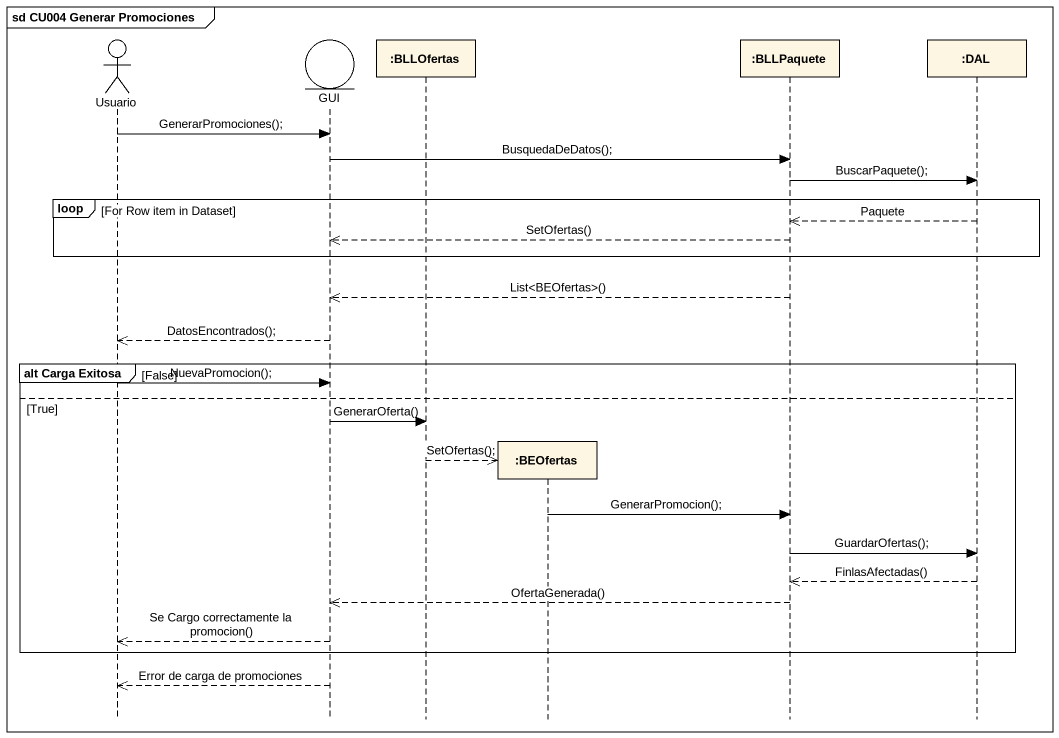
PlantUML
@startuml
mainframe sd CU004 Generar Promociones
hide footbox
actor Usuario
entity GUI
participant ":BLLOfertas" as BLLOfertas
participant ":BEOfertas" as BEOfertas
participant ":BLLPaquete" as BLLPaquete
participant ":DAL" as DAL

Usuario -> GUI : GenerarPromociones();
GUI -> BLLPaquete : BusquedaDeDatos();
BLLPaquete -> DAL : BuscarPaquete();
loop For Row item in Dataset
  DAL -->> BLLPaquete : Paquete
  BLLPaquete -->> GUI : SetOfertas()
end
BLLPaquete -->> GUI : List<BEOfertas>()
GUI -->> Usuario : DatosEncontrados();
group alt Carga Exitosa [False]
  Usuario -> GUI : NuevaPromocion();
else True
  GUI -> BLLOfertas : GenerarOferta()
  BLLOfertas -->> BEOfertas ** : SetOfertas();
  BEOfertas -> BLLPaquete : GenerarPromocion();
  BLLPaquete -> DAL : GuardarOfertas();
  DAL -->> BLLPaquete : FinlasAfectadas()
  BLLPaquete -->> GUI : OfertaGenerada()
  GUI -->> Usuario : Se Cargo correctamente la promocion()
end
GUI -->> Usuario : Error de carga de promociones
@enduml
